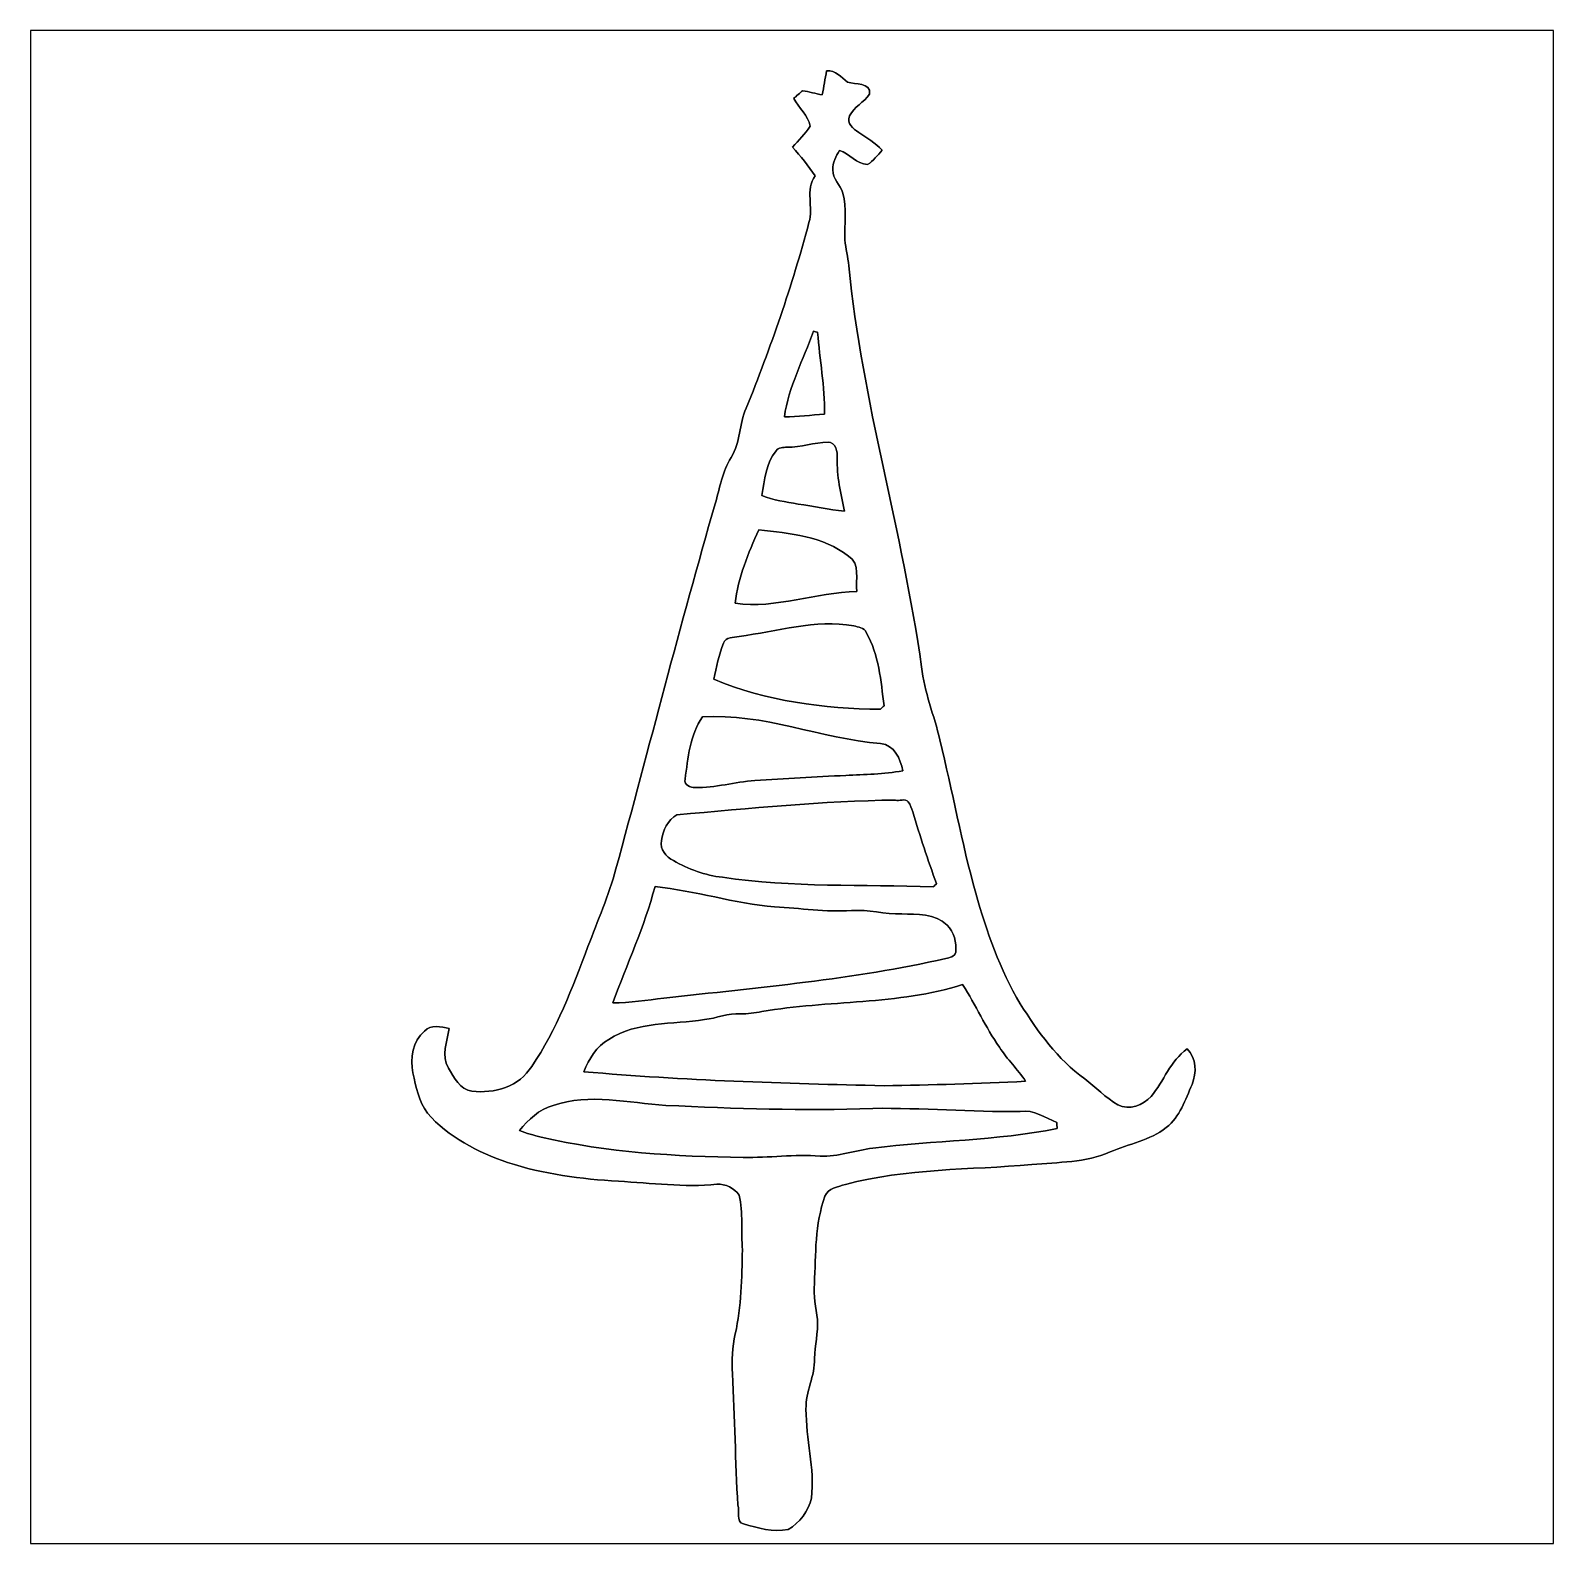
# Model space of a CAD drawing. Header units: centimetres. Extents: x -16.8 to 16.8, y -16.7 to 16.7.
import ezdxf

# ---------------------------------------------------------------- set-up
doc = ezdxf.new("R2010")
doc.units = ezdxf.units.CM
doc.header["$MEASUREMENT"] = 0
doc.layers.add('Layer 1', color=7, linetype='Continuous')

msp = doc.modelspace()

# ---------------------------------------------------------------- linework, layer by layer
at = {"layer": 'Layer 1', "color": 7}
for points, knots in [([(-16.77458, 16.66875), (-16.77458, 16.66875), (16.77458, 16.66875), (16.77458, 16.66875), (16.77458, 16.66875), (16.77458, 16.66875), (16.77458, -16.66875), (16.77458, -16.66875), (16.77458, -16.66875), (16.77458, -16.66875), (-16.77458, -16.66875), (-16.77458, -16.66875), (-16.77458, -16.66875), (-16.77458, -16.66875), (-16.77458, 16.66875), (-16.77458, 16.66875), (-16.77458, 16.66875), (-16.77458, 16.66875), (-16.77458, 16.66875), (-16.77458, 16.66875)], [0, 0, 0, 0, 0.16666667, 0.16666667, 0.16666667, 0.16666667, 0.33333333, 0.33333333, 0.33333333, 0.33333333, 0.5, 0.5, 0.5, 0.5, 0.66666667, 0.66666667, 0.66666667, 0.66666667, 1, 1, 1, 1]), ([(0.76235, 15.78046), (0.72672, 15.60371), (0.70238, 15.42521), (0.66322, 15.24917), (0.66322, 15.24917), (0.51999, 15.28022), (0.37712, 15.31479), (0.23319, 15.3416), (0.23319, 15.3416), (0.1845, 15.29891), (0.08714, 15.21354), (0.0381, 15.17086), (0.0381, 15.17086), (0.15205, 14.96307), (0.35243, 14.79515), (0.40181, 14.55879), (0.40181, 14.55879), (0.29245, 14.38875), (0.13864, 14.25116), (0.01129, 14.09488), (0.01129, 14.09488), (0.19579, 13.89874), (0.36195, 13.68707), (0.51153, 13.46306), (0.51153, 13.46306), (0.2854, 13.1572), (0.47766, 12.77267), (0.3743, 12.43753), (0.3743, 12.43753), (0.00106, 11.04547), (-0.46849, 9.68022), (-1.00894, 8.34496), (-1.00894, 8.34496), (-1.16558, 7.99782), (-1.13065, 7.58931), (-1.34091, 7.26334), (-1.34091, 7.26334), (-1.53494, 6.95219), (-1.5875, 6.58389), (-1.69228, 6.23888), (-1.69228, 6.23888), (-2.4638, 3.56976), (-3.14784, 0.87665), (-3.87809, -1.8034), (-3.87809, -1.8034), (-4.03613, -2.38972), (-4.2799, -2.94711), (-4.49368, -3.51402), (-4.49368, -3.51402), (-4.84188, -4.42242), (-5.17772, -5.34917), (-5.7337, -6.15527), (-5.7337, -6.15527), (-5.99546, -6.59765), (-6.56555, -6.76487), (-7.05097, -6.70101), (-7.05097, -6.70101), (-7.31379, -6.66397), (-7.4489, -6.39904), (-7.56849, -6.1916), (-7.56849, -6.1916), (-7.72936, -5.92067), (-7.59883, -5.60634), (-7.55227, -5.32412), (-7.55227, -5.32412), (-7.73148, -5.28602), (-7.95232, -5.22534), (-8.09625, -5.37986), (-8.09625, -5.37986), (-8.35484, -5.59611), (-8.41551, -5.98135), (-8.35096, -6.29955), (-8.35096, -6.29955), (-8.28463, -6.60329), (-8.22184, -6.93032), (-8.0324, -7.18573), (-8.0324, -7.18573), (-7.56638, -7.71349), (-6.92185, -8.04862), (-6.26392, -8.27405), (-6.26392, -8.27405), (-5.47476, -8.52946), (-4.6482, -8.63741), (-3.8227, -8.68715), (-3.8227, -8.68715), (-3.10056, -8.72349), (-2.37737, -8.82721), (-1.65382, -8.75242), (-1.65382, -8.75242), (-1.4672, -8.74077), (-1.26965, -8.83849), (-1.16417, -8.99125), (-1.16417, -8.99125), (-1.07421, -9.38565), (-1.11866, -9.79629), (-1.09326, -10.1981), (-1.09326, -10.1981), (-1.10102, -10.81758), (-1.11443, -11.4427), (-1.24989, -12.05054), (-1.24989, -12.05054), (-1.32151, -12.33734), (-1.32891, -12.63368), (-1.31163, -12.92825), (-1.31163, -12.92825), (-1.26224, -13.89309), (-1.24636, -14.85935), (-1.19345, -15.8242), (-1.19345, -15.8242), (-1.14018, -15.94062), (-1.24319, -16.1925), (-1.07103, -16.23519), (-1.07103, -16.23519), (-0.75177, -16.33008), (-0.41451, -16.42569), (-0.08079, -16.35725), (-0.08079, -16.35725), (0.16792, -16.2112), (0.36371, -15.95261), (0.42721, -15.66933), (0.42721, -15.66933), (0.50518, -15.01034), (0.30621, -14.3637), (0.30798, -13.70718), (0.30798, -13.70718), (0.29739, -13.32195), (0.51223, -12.97658), (0.49354, -12.59134), (0.49354, -12.59134), (0.50624, -12.30418), (0.5715, -12.02055), (0.5648, -11.73268), (0.5648, -11.73268), (0.52035, -11.47057), (0.47696, -11.20704), (0.49283, -10.93964), (0.49283, -10.93964), (0.52388, -10.29652), (0.50341, -9.63013), (0.72531, -9.01524), (0.72531, -9.01524), (0.79093, -8.82932), (1.02059, -8.81345), (1.17792, -8.7563), (1.17792, -8.7563), (2.51672, -8.39787), (3.91478, -8.43774), (5.28532, -8.31956), (5.28532, -8.31956), (5.86317, -8.25888), (6.46889, -8.28393), (7.01005, -8.04122), (7.01005, -8.04122), (7.42033, -7.85883), (7.88564, -7.78933), (8.24547, -7.50429), (8.24547, -7.50429), (8.5411, -7.26299), (8.67092, -6.89363), (8.81098, -6.55179), (8.81098, -6.55179), (8.91575, -6.29779), (8.91364, -5.97076), (8.70409, -5.7718), (8.70409, -5.7718), (8.33649, -6.03285), (8.18903, -6.48123), (7.91104, -6.81814), (7.91104, -6.81814), (7.72866, -7.00828), (7.43303, -7.13811), (7.17903, -7.00264), (7.17903, -7.00264), (6.90915, -6.84706), (6.69572, -6.61494), (6.44878, -6.42796), (6.44878, -6.42796), (5.84906, -6.00357), (5.41726, -5.39115), (5.0292, -4.77908), (5.0292, -4.77908), (4.578, -4.02308), (4.28484, -3.18558), (4.04742, -2.34139), (4.04742, -2.34139), (3.73909, -1.22626), (3.5306, -0.08714), (3.25861, 1.03681), (3.25861, 1.03681), (3.13337, 1.57621), (2.91218, 2.09303), (2.85221, 2.64689), (2.85221, 2.64689), (2.44158, 5.61446), (1.53882, 8.49665), (1.25307, 11.48397), (1.25307, 11.48397), (1.22837, 11.67447), (1.18463, 11.86215), (1.16311, 12.05301), (1.16311, 12.05301), (1.14618, 12.39661), (1.21991, 12.7508), (1.12042, 13.08664), (1.12042, 13.08664), (1.06292, 13.26586), (0.89359, 13.3985), (0.90064, 13.59994), (0.90064, 13.59994), (0.89323, 13.75692), (0.96626, 13.89556), (1.04422, 14.02433), (1.04422, 14.02433), (1.26965, 13.95518), (1.42064, 13.72306), (1.66511, 13.71318), (1.66511, 13.71318), (1.79211, 13.79573), (1.88454, 13.92061), (1.98614, 14.03138), (1.98614, 14.03138), (1.83233, 14.18519), (1.65347, 14.30867), (1.46861, 14.42156), (1.46861, 14.42156), (1.35361, 14.50446), (1.19909, 14.61664), (1.264, 14.78562), (1.264, 14.78562), (1.36772, 14.98071), (1.5815, 15.08795), (1.70991, 15.26399), (1.70991, 15.26399), (1.73743, 15.53633), (1.38818, 15.47036), (1.22414, 15.52857), (1.22414, 15.52857), (1.08267, 15.63441), (0.9592, 15.79492), (0.76235, 15.78046)], [0, 0, 0, 0, 0.01639344, 0.01639344, 0.01639344, 0.01639344, 0.03278689, 0.03278689, 0.03278689, 0.03278689, 0.04918033, 0.04918033, 0.04918033, 0.04918033, 0.06557377, 0.06557377, 0.06557377, 0.06557377, 0.08196721, 0.08196721, 0.08196721, 0.08196721, 0.09836066, 0.09836066, 0.09836066, 0.09836066, 0.1147541, 0.1147541, 0.1147541, 0.1147541, 0.13114754, 0.13114754, 0.13114754, 0.13114754, 0.14754098, 0.14754098, 0.14754098, 0.14754098, 0.16393443, 0.16393443, 0.16393443, 0.16393443, 0.18032787, 0.18032787, 0.18032787, 0.18032787, 0.19672131, 0.19672131, 0.19672131, 0.19672131, 0.21311475, 0.21311475, 0.21311475, 0.21311475, 0.2295082, 0.2295082, 0.2295082, 0.2295082, 0.24590164, 0.24590164, 0.24590164, 0.24590164, 0.26229508, 0.26229508, 0.26229508, 0.26229508, 0.27868852, 0.27868852, 0.27868852, 0.27868852, 0.29508197, 0.29508197, 0.29508197, 0.29508197, 0.31147541, 0.31147541, 0.31147541, 0.31147541, 0.32786885, 0.32786885, 0.32786885, 0.32786885, 0.3442623, 0.3442623, 0.3442623, 0.3442623, 0.36065574, 0.36065574, 0.36065574, 0.36065574, 0.37704918, 0.37704918, 0.37704918, 0.37704918, 0.39344262, 0.39344262, 0.39344262, 0.39344262, 0.40983607, 0.40983607, 0.40983607, 0.40983607, 0.42622951, 0.42622951, 0.42622951, 0.42622951, 0.44262295, 0.44262295, 0.44262295, 0.44262295, 0.45901639, 0.45901639, 0.45901639, 0.45901639, 0.47540984, 0.47540984, 0.47540984, 0.47540984, 0.49180328, 0.49180328, 0.49180328, 0.49180328, 0.50819672, 0.50819672, 0.50819672, 0.50819672, 0.52459016, 0.52459016, 0.52459016, 0.52459016, 0.54098361, 0.54098361, 0.54098361, 0.54098361, 0.55737705, 0.55737705, 0.55737705, 0.55737705, 0.57377049, 0.57377049, 0.57377049, 0.57377049, 0.59016393, 0.59016393, 0.59016393, 0.59016393, 0.60655738, 0.60655738, 0.60655738, 0.60655738, 0.62295082, 0.62295082, 0.62295082, 0.62295082, 0.63934426, 0.63934426, 0.63934426, 0.63934426, 0.6557377, 0.6557377, 0.6557377, 0.6557377, 0.67213115, 0.67213115, 0.67213115, 0.67213115, 0.68852459, 0.68852459, 0.68852459, 0.68852459, 0.70491803, 0.70491803, 0.70491803, 0.70491803, 0.72131148, 0.72131148, 0.72131148, 0.72131148, 0.73770492, 0.73770492, 0.73770492, 0.73770492, 0.75409836, 0.75409836, 0.75409836, 0.75409836, 0.7704918, 0.7704918, 0.7704918, 0.7704918, 0.78688525, 0.78688525, 0.78688525, 0.78688525, 0.80327869, 0.80327869, 0.80327869, 0.80327869, 0.81967213, 0.81967213, 0.81967213, 0.81967213, 0.83606557, 0.83606557, 0.83606557, 0.83606557, 0.85245902, 0.85245902, 0.85245902, 0.85245902, 0.86885246, 0.86885246, 0.86885246, 0.86885246, 0.8852459, 0.8852459, 0.8852459, 0.8852459, 0.90163934, 0.90163934, 0.90163934, 0.90163934, 0.91803279, 0.91803279, 0.91803279, 0.91803279, 0.93442623, 0.93442623, 0.93442623, 0.93442623, 0.95081967, 0.95081967, 0.95081967, 0.95081967, 0.96721311, 0.96721311, 0.96721311, 0.96721311, 1, 1, 1, 1]), ([(0.47449, 10.04147), (0.49671, 10.03582), (0.54187, 10.02418), (0.56409, 10.01854), (0.56409, 10.01854), (0.61242, 9.41811), (0.72037, 8.82191), (0.71931, 8.21761), (0.71931, 8.21761), (0.42369, 8.19256), (0.12806, 8.16222), (-0.16863, 8.15552), (-0.16863, 8.15552), (-0.07479, 8.82015), (0.25153, 9.41599), (0.47449, 10.04147)], [0, 0, 0, 0, 0.2, 0.2, 0.2, 0.2, 0.4, 0.4, 0.4, 0.4, 0.6, 0.6, 0.6, 0.6, 1, 1, 1, 1]), ([(-0.10936, 7.48771), (0.1965, 7.48347), (0.4893, 7.59037), (0.79375, 7.59989), (0.79375, 7.59989), (0.95673, 7.59178), (1.01424, 7.38329), (0.99413, 7.24994), (0.99413, 7.24994), (0.98531, 6.85059), (1.07315, 6.46183), (1.15605, 6.07413), (1.15605, 6.07413), (0.81245, 6.10835), (0.47484, 6.18278), (0.13406, 6.23499), (0.13406, 6.23499), (-0.13406, 6.28403), (-0.41169, 6.31261), (-0.66322, 6.42373), (-0.66322, 6.42373), (-0.60643, 6.76275), (-0.57538, 7.12787), (-0.35031, 7.40657), (-0.35031, 7.40657), (-0.2981, 7.48594), (-0.19297, 7.4803), (-0.10936, 7.48771)], [0, 0, 0, 0, 0.125, 0.125, 0.125, 0.125, 0.25, 0.25, 0.25, 0.25, 0.375, 0.375, 0.375, 0.375, 0.5, 0.5, 0.5, 0.5, 0.625, 0.625, 0.625, 0.625, 0.75, 0.75, 0.75, 0.75, 1, 1, 1, 1]), ([(-0.7306, 5.66773), (-0.05115, 5.588), (0.68615, 5.52838), (1.24354, 5.08811), (1.24354, 5.08811), (1.51412, 4.9209), (1.39347, 4.56318), (1.42452, 4.30459), (1.42452, 4.30459), (0.52282, 4.29683), (-0.34502, 3.91866), (-1.25166, 4.04671), (-1.25166, 4.04671), (-1.18357, 4.61292), (-0.96732, 5.15302), (-0.7306, 5.66773)], [0, 0, 0, 0, 0.2, 0.2, 0.2, 0.2, 0.4, 0.4, 0.4, 0.4, 0.6, 0.6, 0.6, 0.6, 1, 1, 1, 1]), ([(-1.16628, 3.31682), (-0.32914, 3.42583), (0.50906, 3.69817), (1.35961, 3.55141), (1.35961, 3.55141), (1.45979, 3.5239), (1.58962, 3.5112), (1.63689, 3.40219), (1.63689, 3.40219), (1.91452, 2.91112), (1.95792, 2.33927), (2.02812, 1.79105), (2.02812, 1.79105), (2.00096, 1.76495), (1.97414, 1.73849), (1.94769, 1.71133), (1.94769, 1.71133), (0.69991, 1.72826), (-0.56727, 1.88913), (-1.72508, 2.37596), (-1.72508, 2.37596), (-1.66405, 2.64301), (-1.60726, 2.91359), (-1.50671, 3.169), (-1.50671, 3.169), (-1.46226, 3.31294), (-1.28799, 3.28824), (-1.16628, 3.31682)], [0, 0, 0, 0, 0.125, 0.125, 0.125, 0.125, 0.25, 0.25, 0.25, 0.25, 0.375, 0.375, 0.375, 0.375, 0.5, 0.5, 0.5, 0.5, 0.625, 0.625, 0.625, 0.625, 0.75, 0.75, 0.75, 0.75, 1, 1, 1, 1]), ([(-1.97168, 1.5434), (-0.62794, 1.63513), (0.63006, 1.06398), (1.95263, 0.95603), (1.95263, 0.95603), (2.25072, 0.92781), (2.3943, 0.61842), (2.4384, 0.35666), (2.4384, 0.35666), (2.02459, 0.2794), (1.60196, 0.27446), (1.18286, 0.25541), (1.18286, 0.25541), (0.51576, 0.22154), (-0.15134, 0.18768), (-0.81774, 0.14323), (-0.81774, 0.14323), (-1.25906, 0.11077), (-1.68945, -0.01729), (-2.13395, -0.01341), (-2.13395, -0.01341), (-2.23908, -0.0127), (-2.38266, 0.04057), (-2.35409, 0.17039), (-2.35409, 0.17039), (-2.28953, 0.63994), (-2.25566, 1.14371), (-1.97168, 1.5434)], [0, 0, 0, 0, 0.125, 0.125, 0.125, 0.125, 0.25, 0.25, 0.25, 0.25, 0.375, 0.375, 0.375, 0.375, 0.5, 0.5, 0.5, 0.5, 0.625, 0.625, 0.625, 0.625, 0.75, 0.75, 0.75, 0.75, 1, 1, 1, 1]), ([(2.27753, -0.28646), (2.34844, -0.32244), (2.49978, -0.23989), (2.56187, -0.32808), (2.56187, -0.32808), (2.61091, -0.39264), (2.63596, -0.47131), (2.661, -0.54786), (2.661, -0.54786), (2.81764, -1.08021), (2.99226, -1.60726), (3.18417, -2.12831), (3.18417, -2.12831), (3.16054, -2.1523), (3.1369, -2.17664), (3.11397, -2.20098), (3.11397, -2.20098), (1.56422, -2.14454), (0.00423, -2.21827), (-1.53423, -1.99002), (-1.53423, -1.99002), (-1.91523, -1.94416), (-2.28036, -1.80975), (-2.61338, -1.62278), (-2.61338, -1.62278), (-2.76895, -1.53317), (-2.91924, -1.38359), (-2.87549, -1.18181), (-2.87549, -1.18181), (-2.84762, -0.96485), (-2.73579, -0.71226), (-2.534, -0.61207), (-2.534, -0.61207), (-0.93345, -0.46955), (0.66922, -0.31186), (2.27753, -0.28646)], [0, 0, 0, 0, 0.1, 0.1, 0.1, 0.1, 0.2, 0.2, 0.2, 0.2, 0.3, 0.3, 0.3, 0.3, 0.4, 0.4, 0.4, 0.4, 0.5, 0.5, 0.5, 0.5, 0.6, 0.6, 0.6, 0.6, 0.7, 0.7, 0.7, 0.7, 0.8, 0.8, 0.8, 0.8, 1, 1, 1, 1]), ([(-3.01731, -2.19216), (-2.13043, -2.28776), (-1.27247, -2.56399), (-0.38206, -2.63878), (-0.38206, -2.63878), (0.18133, -2.67123), (0.7433, -2.7626), (1.30881, -2.72098), (1.30881, -2.72098), (1.68099, -2.69699), (2.04399, -2.80388), (2.41618, -2.79576), (2.41618, -2.79576), (2.75308, -2.81234), (3.15313, -2.78165), (3.41454, -3.0413), (3.41454, -3.0413), (3.5814, -3.18982), (3.62056, -3.42935), (3.60574, -3.64102), (3.60574, -3.64102), (3.58528, -3.74086), (3.4731, -3.75708), (3.39125, -3.77966), (3.39125, -3.77966), (1.34796, -4.24145), (-0.74366, -4.41678), (-2.82081, -4.65314), (-2.82081, -4.65314), (-3.19617, -4.69265), (-3.56976, -4.75827), (-3.94794, -4.7565), (-3.94794, -4.7565), (-3.62938, -3.9049), (-3.25473, -3.07269), (-3.01731, -2.19216)], [0, 0, 0, 0, 0.1, 0.1, 0.1, 0.1, 0.2, 0.2, 0.2, 0.2, 0.3, 0.3, 0.3, 0.3, 0.4, 0.4, 0.4, 0.4, 0.5, 0.5, 0.5, 0.5, 0.6, 0.6, 0.6, 0.6, 0.7, 0.7, 0.7, 0.7, 0.8, 0.8, 0.8, 0.8, 1, 1, 1, 1]), ([(-0.66322, -4.94841), (0.80257, -4.69159), (2.32692, -4.80695), (3.7592, -4.35469), (3.7592, -4.35469), (4.04918, -4.80201), (4.26191, -5.29555), (4.56882, -5.73264), (4.56882, -5.73264), (4.73957, -5.99828), (4.97099, -6.21877), (5.14526, -6.48194), (5.14526, -6.48194), (4.10739, -6.54121), (3.06776, -6.56378), (2.02847, -6.58107), (2.02847, -6.58107), (-0.17674, -6.53486), (-2.38443, -6.46501), (-4.58223, -6.2738), (-4.58223, -6.2738), (-4.47358, -5.99228), (-4.30706, -5.71324), (-4.03472, -5.56366), (-4.03472, -5.56366), (-3.41277, -5.15691), (-2.63031, -5.23557), (-1.92793, -5.1248), (-1.92793, -5.1248), (-1.66088, -5.0987), (-1.40441, -4.97487), (-1.13312, -4.99886), (-1.13312, -4.99886), (-0.97473, -5.00768), (-0.8188, -4.97205), (-0.66322, -4.94841)], [0, 0, 0, 0, 0.1, 0.1, 0.1, 0.1, 0.2, 0.2, 0.2, 0.2, 0.3, 0.3, 0.3, 0.3, 0.4, 0.4, 0.4, 0.4, 0.5, 0.5, 0.5, 0.5, 0.6, 0.6, 0.6, 0.6, 0.7, 0.7, 0.7, 0.7, 0.8, 0.8, 0.8, 0.8, 1, 1, 1, 1]), ([(-5.26203, -7.01992), (-4.45558, -6.73382), (-3.60468, -6.9656), (-2.78059, -7.01499), (-2.78059, -7.01499), (-1.26118, -7.08272), (0.2607, -7.14304), (1.78118, -7.08096), (1.78118, -7.08096), (2.86385, -7.06861), (3.94511, -7.16245), (5.02814, -7.14975), (5.02814, -7.14975), (5.32447, -7.10389), (5.57671, -7.28521), (5.8353, -7.39458), (5.8353, -7.39458), (5.836, -7.43832), (5.83706, -7.48206), (5.83847, -7.52616), (5.83847, -7.52616), (4.50074, -7.79357), (3.13161, -7.7851), (1.78259, -7.95867), (1.78259, -7.95867), (1.39171, -7.99924), (1.01529, -8.15693), (0.61807, -8.13223), (0.61807, -8.13223), (0.05362, -8.08849), (-0.51118, -8.17104), (-1.07597, -8.16151), (-1.07597, -8.16151), (-2.56716, -8.13964), (-4.06859, -8.05462), (-5.52485, -7.71419), (-5.52485, -7.71419), (-5.68643, -7.67115), (-5.8487, -7.63376), (-6.00357, -7.57096), (-6.00357, -7.57096), (-5.80566, -7.33143), (-5.57142, -7.10071), (-5.26203, -7.01992)], [0, 0, 0, 0, 0.08333333, 0.08333333, 0.08333333, 0.08333333, 0.16666667, 0.16666667, 0.16666667, 0.16666667, 0.25, 0.25, 0.25, 0.25, 0.33333333, 0.33333333, 0.33333333, 0.33333333, 0.41666667, 0.41666667, 0.41666667, 0.41666667, 0.5, 0.5, 0.5, 0.5, 0.58333333, 0.58333333, 0.58333333, 0.58333333, 0.66666667, 0.66666667, 0.66666667, 0.66666667, 0.75, 0.75, 0.75, 0.75, 0.83333333, 0.83333333, 0.83333333, 0.83333333, 1, 1, 1, 1])]:
    msp.add_open_spline(points, degree=3, knots=knots, dxfattribs=at)
at = {"layer": 'Layer 1', "color": 250}
for points, knots in [([(0.76235, 15.78046), (0.9592, 15.79492), (1.08267, 15.63441), (1.22414, 15.52857), (1.22414, 15.52857), (1.38818, 15.47036), (1.73743, 15.53633), (1.70991, 15.26399), (1.70991, 15.26399), (1.5815, 15.08795), (1.36772, 14.98071), (1.264, 14.78562), (1.264, 14.78562), (1.19909, 14.61664), (1.35361, 14.50446), (1.46861, 14.42156), (1.46861, 14.42156), (1.65347, 14.30867), (1.83233, 14.18519), (1.98614, 14.03138), (1.98614, 14.03138), (1.88454, 13.92061), (1.79211, 13.79573), (1.66511, 13.71318), (1.66511, 13.71318), (1.42064, 13.72306), (1.26965, 13.95518), (1.04422, 14.02433), (1.04422, 14.02433), (0.96626, 13.89556), (0.89323, 13.75692), (0.90064, 13.59994), (0.90064, 13.59994), (0.89359, 13.3985), (1.06292, 13.26586), (1.12042, 13.08664), (1.12042, 13.08664), (1.21991, 12.7508), (1.14618, 12.39661), (1.16311, 12.05301), (1.16311, 12.05301), (1.18463, 11.86215), (1.22837, 11.67447), (1.25307, 11.48397), (1.25307, 11.48397), (1.53882, 8.49665), (2.44158, 5.61446), (2.85221, 2.64689), (2.85221, 2.64689), (2.91218, 2.09303), (3.13337, 1.57621), (3.25861, 1.03681), (3.25861, 1.03681), (3.5306, -0.08714), (3.73909, -1.22626), (4.04742, -2.34139), (4.04742, -2.34139), (4.28484, -3.18558), (4.578, -4.02308), (5.0292, -4.77908), (5.0292, -4.77908), (5.41726, -5.39115), (5.84906, -6.00357), (6.44878, -6.42796), (6.44878, -6.42796), (6.69572, -6.61494), (6.90915, -6.84706), (7.17903, -7.00264), (7.17903, -7.00264), (7.43303, -7.13811), (7.72866, -7.00828), (7.91104, -6.81814), (7.91104, -6.81814), (8.18903, -6.48123), (8.33649, -6.03285), (8.70409, -5.7718), (8.70409, -5.7718), (8.91364, -5.97076), (8.91575, -6.29779), (8.81098, -6.55179), (8.81098, -6.55179), (8.67092, -6.89363), (8.5411, -7.26299), (8.24547, -7.50429), (8.24547, -7.50429), (7.88564, -7.78933), (7.42033, -7.85883), (7.01005, -8.04122), (7.01005, -8.04122), (6.46889, -8.28393), (5.86317, -8.25888), (5.28532, -8.31956), (5.28532, -8.31956), (3.91478, -8.43774), (2.51672, -8.39787), (1.17792, -8.7563), (1.17792, -8.7563), (1.02059, -8.81345), (0.79093, -8.82932), (0.72531, -9.01524), (0.72531, -9.01524), (0.50341, -9.63013), (0.52388, -10.29652), (0.49283, -10.93964), (0.49283, -10.93964), (0.47696, -11.20704), (0.52035, -11.47057), (0.5648, -11.73268), (0.5648, -11.73268), (0.5715, -12.02055), (0.50624, -12.30418), (0.49354, -12.59134), (0.49354, -12.59134), (0.51223, -12.97658), (0.29739, -13.32195), (0.30798, -13.70718), (0.30798, -13.70718), (0.30621, -14.3637), (0.50518, -15.01034), (0.42721, -15.66933), (0.42721, -15.66933), (0.36371, -15.95261), (0.16792, -16.2112), (-0.08079, -16.35725), (-0.08079, -16.35725), (-0.41451, -16.42569), (-0.75177, -16.33008), (-1.07103, -16.23519), (-1.07103, -16.23519), (-1.24319, -16.1925), (-1.14018, -15.94062), (-1.19345, -15.8242), (-1.19345, -15.8242), (-1.24636, -14.85935), (-1.26224, -13.89309), (-1.31163, -12.92825), (-1.31163, -12.92825), (-1.32891, -12.63368), (-1.32151, -12.33734), (-1.24989, -12.05054), (-1.24989, -12.05054), (-1.11443, -11.4427), (-1.10102, -10.81758), (-1.09326, -10.1981), (-1.09326, -10.1981), (-1.11866, -9.79629), (-1.07421, -9.38565), (-1.16417, -8.99125), (-1.16417, -8.99125), (-1.26965, -8.83849), (-1.4672, -8.74077), (-1.65382, -8.75242), (-1.65382, -8.75242), (-2.37737, -8.82721), (-3.10056, -8.72349), (-3.8227, -8.68715), (-3.8227, -8.68715), (-4.6482, -8.63741), (-5.47476, -8.52946), (-6.26392, -8.27405), (-6.26392, -8.27405), (-6.92185, -8.04862), (-7.56638, -7.71349), (-8.0324, -7.18573), (-8.0324, -7.18573), (-8.22184, -6.93032), (-8.28463, -6.60329), (-8.35096, -6.29955), (-8.35096, -6.29955), (-8.41551, -5.98135), (-8.35484, -5.59611), (-8.09625, -5.37986), (-8.09625, -5.37986), (-7.95232, -5.22534), (-7.73148, -5.28602), (-7.55227, -5.32412), (-7.55227, -5.32412), (-7.59883, -5.60634), (-7.72936, -5.92067), (-7.56849, -6.1916), (-7.56849, -6.1916), (-7.4489, -6.39904), (-7.31379, -6.66397), (-7.05097, -6.70101), (-7.05097, -6.70101), (-6.56555, -6.76487), (-5.99546, -6.59765), (-5.7337, -6.15527), (-5.7337, -6.15527), (-5.17772, -5.34917), (-4.84188, -4.42242), (-4.49368, -3.51402), (-4.49368, -3.51402), (-4.2799, -2.94711), (-4.03613, -2.38972), (-3.87809, -1.8034), (-3.87809, -1.8034), (-3.14784, 0.87665), (-2.4638, 3.56976), (-1.69228, 6.23888), (-1.69228, 6.23888), (-1.5875, 6.58389), (-1.53494, 6.95219), (-1.34091, 7.26334), (-1.34091, 7.26334), (-1.13065, 7.58931), (-1.16558, 7.99782), (-1.00894, 8.34496), (-1.00894, 8.34496), (-0.46849, 9.68022), (0.00106, 11.04547), (0.3743, 12.43753), (0.3743, 12.43753), (0.47766, 12.77267), (0.2854, 13.1572), (0.51153, 13.46306), (0.51153, 13.46306), (0.36195, 13.68707), (0.19579, 13.89874), (0.01129, 14.09488), (0.01129, 14.09488), (0.13864, 14.25116), (0.29245, 14.38875), (0.40181, 14.55879), (0.40181, 14.55879), (0.35243, 14.79515), (0.15205, 14.96307), (0.0381, 15.17086), (0.0381, 15.17086), (0.08714, 15.21354), (0.1845, 15.29891), (0.23319, 15.3416), (0.23319, 15.3416), (0.37712, 15.31479), (0.51999, 15.28022), (0.66322, 15.24917), (0.66322, 15.24917), (0.70238, 15.42521), (0.72672, 15.60371), (0.76235, 15.78046), (0.76235, 15.78046), (0.76235, 15.78046), (0.76235, 15.78046), (0.76235, 15.78046)], [0, 0, 0, 0, 0.01612903, 0.01612903, 0.01612903, 0.01612903, 0.03225806, 0.03225806, 0.03225806, 0.03225806, 0.0483871, 0.0483871, 0.0483871, 0.0483871, 0.06451613, 0.06451613, 0.06451613, 0.06451613, 0.08064516, 0.08064516, 0.08064516, 0.08064516, 0.09677419, 0.09677419, 0.09677419, 0.09677419, 0.11290323, 0.11290323, 0.11290323, 0.11290323, 0.12903226, 0.12903226, 0.12903226, 0.12903226, 0.14516129, 0.14516129, 0.14516129, 0.14516129, 0.16129032, 0.16129032, 0.16129032, 0.16129032, 0.17741935, 0.17741935, 0.17741935, 0.17741935, 0.19354839, 0.19354839, 0.19354839, 0.19354839, 0.20967742, 0.20967742, 0.20967742, 0.20967742, 0.22580645, 0.22580645, 0.22580645, 0.22580645, 0.24193548, 0.24193548, 0.24193548, 0.24193548, 0.25806452, 0.25806452, 0.25806452, 0.25806452, 0.27419355, 0.27419355, 0.27419355, 0.27419355, 0.29032258, 0.29032258, 0.29032258, 0.29032258, 0.30645161, 0.30645161, 0.30645161, 0.30645161, 0.32258065, 0.32258065, 0.32258065, 0.32258065, 0.33870968, 0.33870968, 0.33870968, 0.33870968, 0.35483871, 0.35483871, 0.35483871, 0.35483871, 0.37096774, 0.37096774, 0.37096774, 0.37096774, 0.38709677, 0.38709677, 0.38709677, 0.38709677, 0.40322581, 0.40322581, 0.40322581, 0.40322581, 0.41935484, 0.41935484, 0.41935484, 0.41935484, 0.43548387, 0.43548387, 0.43548387, 0.43548387, 0.4516129, 0.4516129, 0.4516129, 0.4516129, 0.46774194, 0.46774194, 0.46774194, 0.46774194, 0.48387097, 0.48387097, 0.48387097, 0.48387097, 0.5, 0.5, 0.5, 0.5, 0.51612903, 0.51612903, 0.51612903, 0.51612903, 0.53225806, 0.53225806, 0.53225806, 0.53225806, 0.5483871, 0.5483871, 0.5483871, 0.5483871, 0.56451613, 0.56451613, 0.56451613, 0.56451613, 0.58064516, 0.58064516, 0.58064516, 0.58064516, 0.59677419, 0.59677419, 0.59677419, 0.59677419, 0.61290323, 0.61290323, 0.61290323, 0.61290323, 0.62903226, 0.62903226, 0.62903226, 0.62903226, 0.64516129, 0.64516129, 0.64516129, 0.64516129, 0.66129032, 0.66129032, 0.66129032, 0.66129032, 0.67741935, 0.67741935, 0.67741935, 0.67741935, 0.69354839, 0.69354839, 0.69354839, 0.69354839, 0.70967742, 0.70967742, 0.70967742, 0.70967742, 0.72580645, 0.72580645, 0.72580645, 0.72580645, 0.74193548, 0.74193548, 0.74193548, 0.74193548, 0.75806452, 0.75806452, 0.75806452, 0.75806452, 0.77419355, 0.77419355, 0.77419355, 0.77419355, 0.79032258, 0.79032258, 0.79032258, 0.79032258, 0.80645161, 0.80645161, 0.80645161, 0.80645161, 0.82258065, 0.82258065, 0.82258065, 0.82258065, 0.83870968, 0.83870968, 0.83870968, 0.83870968, 0.85483871, 0.85483871, 0.85483871, 0.85483871, 0.87096774, 0.87096774, 0.87096774, 0.87096774, 0.88709677, 0.88709677, 0.88709677, 0.88709677, 0.90322581, 0.90322581, 0.90322581, 0.90322581, 0.91935484, 0.91935484, 0.91935484, 0.91935484, 0.93548387, 0.93548387, 0.93548387, 0.93548387, 0.9516129, 0.9516129, 0.9516129, 0.9516129, 0.96774194, 0.96774194, 0.96774194, 0.96774194, 1, 1, 1, 1]), ([(0.47449, 10.04147), (0.25153, 9.41599), (-0.07479, 8.82015), (-0.16863, 8.15552), (-0.16863, 8.15552), (0.12806, 8.16222), (0.42369, 8.19256), (0.71931, 8.21761), (0.71931, 8.21761), (0.72037, 8.82191), (0.61242, 9.41811), (0.56409, 10.01854), (0.56409, 10.01854), (0.54187, 10.02418), (0.49671, 10.03582), (0.47449, 10.04147), (0.47449, 10.04147), (0.47449, 10.04147), (0.47449, 10.04147), (0.47449, 10.04147)], [0, 0, 0, 0, 0.16666667, 0.16666667, 0.16666667, 0.16666667, 0.33333333, 0.33333333, 0.33333333, 0.33333333, 0.5, 0.5, 0.5, 0.5, 0.66666667, 0.66666667, 0.66666667, 0.66666667, 1, 1, 1, 1]), ([(-0.10936, 7.48771), (-0.19297, 7.4803), (-0.2981, 7.48594), (-0.35031, 7.40657), (-0.35031, 7.40657), (-0.57538, 7.12787), (-0.60643, 6.76275), (-0.66322, 6.42373), (-0.66322, 6.42373), (-0.41169, 6.31261), (-0.13406, 6.28403), (0.13406, 6.23499), (0.13406, 6.23499), (0.47484, 6.18278), (0.81245, 6.10835), (1.15605, 6.07413), (1.15605, 6.07413), (1.07315, 6.46183), (0.98531, 6.85059), (0.99413, 7.24994), (0.99413, 7.24994), (1.01424, 7.38329), (0.95673, 7.59178), (0.79375, 7.59989), (0.79375, 7.59989), (0.4893, 7.59037), (0.1965, 7.48347), (-0.10936, 7.48771), (-0.10936, 7.48771), (-0.10936, 7.48771), (-0.10936, 7.48771), (-0.10936, 7.48771)], [0, 0, 0, 0, 0.11111111, 0.11111111, 0.11111111, 0.11111111, 0.22222222, 0.22222222, 0.22222222, 0.22222222, 0.33333333, 0.33333333, 0.33333333, 0.33333333, 0.44444444, 0.44444444, 0.44444444, 0.44444444, 0.55555556, 0.55555556, 0.55555556, 0.55555556, 0.66666667, 0.66666667, 0.66666667, 0.66666667, 0.77777778, 0.77777778, 0.77777778, 0.77777778, 1, 1, 1, 1]), ([(-0.7306, 5.66773), (-0.96732, 5.15302), (-1.18357, 4.61292), (-1.25166, 4.04671), (-1.25166, 4.04671), (-0.34502, 3.91866), (0.52282, 4.29683), (1.42452, 4.30459), (1.42452, 4.30459), (1.39347, 4.56318), (1.51412, 4.9209), (1.24354, 5.08811), (1.24354, 5.08811), (0.68615, 5.52838), (-0.05115, 5.588), (-0.7306, 5.66773), (-0.7306, 5.66773), (-0.7306, 5.66773), (-0.7306, 5.66773), (-0.7306, 5.66773)], [0, 0, 0, 0, 0.16666667, 0.16666667, 0.16666667, 0.16666667, 0.33333333, 0.33333333, 0.33333333, 0.33333333, 0.5, 0.5, 0.5, 0.5, 0.66666667, 0.66666667, 0.66666667, 0.66666667, 1, 1, 1, 1]), ([(-1.16628, 3.31682), (-1.28799, 3.28824), (-1.46226, 3.31294), (-1.50671, 3.169), (-1.50671, 3.169), (-1.60726, 2.91359), (-1.66405, 2.64301), (-1.72508, 2.37596), (-1.72508, 2.37596), (-0.56727, 1.88913), (0.69991, 1.72826), (1.94769, 1.71133), (1.94769, 1.71133), (1.97414, 1.73849), (2.00096, 1.76495), (2.02812, 1.79105), (2.02812, 1.79105), (1.95792, 2.33927), (1.91452, 2.91112), (1.63689, 3.40219), (1.63689, 3.40219), (1.58962, 3.5112), (1.45979, 3.5239), (1.35961, 3.55141), (1.35961, 3.55141), (0.50906, 3.69817), (-0.32914, 3.42583), (-1.16628, 3.31682), (-1.16628, 3.31682), (-1.16628, 3.31682), (-1.16628, 3.31682), (-1.16628, 3.31682)], [0, 0, 0, 0, 0.11111111, 0.11111111, 0.11111111, 0.11111111, 0.22222222, 0.22222222, 0.22222222, 0.22222222, 0.33333333, 0.33333333, 0.33333333, 0.33333333, 0.44444444, 0.44444444, 0.44444444, 0.44444444, 0.55555556, 0.55555556, 0.55555556, 0.55555556, 0.66666667, 0.66666667, 0.66666667, 0.66666667, 0.77777778, 0.77777778, 0.77777778, 0.77777778, 1, 1, 1, 1]), ([(-1.97168, 1.5434), (-2.25566, 1.14371), (-2.28953, 0.63994), (-2.35409, 0.17039), (-2.35409, 0.17039), (-2.38266, 0.04057), (-2.23908, -0.0127), (-2.13395, -0.01341), (-2.13395, -0.01341), (-1.68945, -0.01729), (-1.25906, 0.11077), (-0.81774, 0.14323), (-0.81774, 0.14323), (-0.15134, 0.18768), (0.51576, 0.22154), (1.18286, 0.25541), (1.18286, 0.25541), (1.60196, 0.27446), (2.02459, 0.2794), (2.4384, 0.35666), (2.4384, 0.35666), (2.3943, 0.61842), (2.25072, 0.92781), (1.95263, 0.95603), (1.95263, 0.95603), (0.63006, 1.06398), (-0.62794, 1.63513), (-1.97168, 1.5434), (-1.97168, 1.5434), (-1.97168, 1.5434), (-1.97168, 1.5434), (-1.97168, 1.5434)], [0, 0, 0, 0, 0.11111111, 0.11111111, 0.11111111, 0.11111111, 0.22222222, 0.22222222, 0.22222222, 0.22222222, 0.33333333, 0.33333333, 0.33333333, 0.33333333, 0.44444444, 0.44444444, 0.44444444, 0.44444444, 0.55555556, 0.55555556, 0.55555556, 0.55555556, 0.66666667, 0.66666667, 0.66666667, 0.66666667, 0.77777778, 0.77777778, 0.77777778, 0.77777778, 1, 1, 1, 1]), ([(2.27753, -0.28646), (0.66922, -0.31186), (-0.93345, -0.46955), (-2.534, -0.61207), (-2.534, -0.61207), (-2.73579, -0.71226), (-2.84762, -0.96485), (-2.87549, -1.18181), (-2.87549, -1.18181), (-2.91924, -1.38359), (-2.76895, -1.53317), (-2.61338, -1.62278), (-2.61338, -1.62278), (-2.28036, -1.80975), (-1.91523, -1.94416), (-1.53423, -1.99002), (-1.53423, -1.99002), (0.00423, -2.21827), (1.56422, -2.14454), (3.11397, -2.20098), (3.11397, -2.20098), (3.1369, -2.17664), (3.16054, -2.1523), (3.18417, -2.12831), (3.18417, -2.12831), (2.99226, -1.60726), (2.81764, -1.08021), (2.661, -0.54786), (2.661, -0.54786), (2.63596, -0.47131), (2.61091, -0.39264), (2.56187, -0.32808), (2.56187, -0.32808), (2.49978, -0.23989), (2.34844, -0.32244), (2.27753, -0.28646), (2.27753, -0.28646), (2.27753, -0.28646), (2.27753, -0.28646), (2.27753, -0.28646)], [0, 0, 0, 0, 0.09090909, 0.09090909, 0.09090909, 0.09090909, 0.18181818, 0.18181818, 0.18181818, 0.18181818, 0.27272727, 0.27272727, 0.27272727, 0.27272727, 0.36363636, 0.36363636, 0.36363636, 0.36363636, 0.45454545, 0.45454545, 0.45454545, 0.45454545, 0.54545455, 0.54545455, 0.54545455, 0.54545455, 0.63636364, 0.63636364, 0.63636364, 0.63636364, 0.72727273, 0.72727273, 0.72727273, 0.72727273, 0.81818182, 0.81818182, 0.81818182, 0.81818182, 1, 1, 1, 1]), ([(-3.01731, -2.19216), (-3.25473, -3.07269), (-3.62938, -3.9049), (-3.94794, -4.7565), (-3.94794, -4.7565), (-3.56976, -4.75827), (-3.19617, -4.69265), (-2.82081, -4.65314), (-2.82081, -4.65314), (-0.74366, -4.41678), (1.34796, -4.24145), (3.39125, -3.77966), (3.39125, -3.77966), (3.4731, -3.75708), (3.58528, -3.74086), (3.60574, -3.64102), (3.60574, -3.64102), (3.62056, -3.42935), (3.5814, -3.18982), (3.41454, -3.0413), (3.41454, -3.0413), (3.15313, -2.78165), (2.75308, -2.81234), (2.41618, -2.79576), (2.41618, -2.79576), (2.04399, -2.80388), (1.68099, -2.69699), (1.30881, -2.72098), (1.30881, -2.72098), (0.7433, -2.7626), (0.18133, -2.67123), (-0.38206, -2.63878), (-0.38206, -2.63878), (-1.27247, -2.56399), (-2.13043, -2.28776), (-3.01731, -2.19216), (-3.01731, -2.19216), (-3.01731, -2.19216), (-3.01731, -2.19216), (-3.01731, -2.19216)], [0, 0, 0, 0, 0.09090909, 0.09090909, 0.09090909, 0.09090909, 0.18181818, 0.18181818, 0.18181818, 0.18181818, 0.27272727, 0.27272727, 0.27272727, 0.27272727, 0.36363636, 0.36363636, 0.36363636, 0.36363636, 0.45454545, 0.45454545, 0.45454545, 0.45454545, 0.54545455, 0.54545455, 0.54545455, 0.54545455, 0.63636364, 0.63636364, 0.63636364, 0.63636364, 0.72727273, 0.72727273, 0.72727273, 0.72727273, 0.81818182, 0.81818182, 0.81818182, 0.81818182, 1, 1, 1, 1]), ([(-0.66322, -4.94841), (-0.8188, -4.97205), (-0.97473, -5.00768), (-1.13312, -4.99886), (-1.13312, -4.99886), (-1.40441, -4.97487), (-1.66088, -5.0987), (-1.92793, -5.1248), (-1.92793, -5.1248), (-2.63031, -5.23557), (-3.41277, -5.15691), (-4.03472, -5.56366), (-4.03472, -5.56366), (-4.30706, -5.71324), (-4.47358, -5.99228), (-4.58223, -6.2738), (-4.58223, -6.2738), (-2.38443, -6.46501), (-0.17674, -6.53486), (2.02847, -6.58107), (2.02847, -6.58107), (3.06776, -6.56378), (4.10739, -6.54121), (5.14526, -6.48194), (5.14526, -6.48194), (4.97099, -6.21877), (4.73957, -5.99828), (4.56882, -5.73264), (4.56882, -5.73264), (4.26191, -5.29555), (4.04918, -4.80201), (3.7592, -4.35469), (3.7592, -4.35469), (2.32692, -4.80695), (0.80257, -4.69159), (-0.66322, -4.94841), (-0.66322, -4.94841), (-0.66322, -4.94841), (-0.66322, -4.94841), (-0.66322, -4.94841)], [0, 0, 0, 0, 0.09090909, 0.09090909, 0.09090909, 0.09090909, 0.18181818, 0.18181818, 0.18181818, 0.18181818, 0.27272727, 0.27272727, 0.27272727, 0.27272727, 0.36363636, 0.36363636, 0.36363636, 0.36363636, 0.45454545, 0.45454545, 0.45454545, 0.45454545, 0.54545455, 0.54545455, 0.54545455, 0.54545455, 0.63636364, 0.63636364, 0.63636364, 0.63636364, 0.72727273, 0.72727273, 0.72727273, 0.72727273, 0.81818182, 0.81818182, 0.81818182, 0.81818182, 1, 1, 1, 1]), ([(-5.26203, -7.01992), (-5.57142, -7.10071), (-5.80566, -7.33143), (-6.00357, -7.57096), (-6.00357, -7.57096), (-5.8487, -7.63376), (-5.68643, -7.67115), (-5.52485, -7.71419), (-5.52485, -7.71419), (-4.06859, -8.05462), (-2.56716, -8.13964), (-1.07597, -8.16151), (-1.07597, -8.16151), (-0.51118, -8.17104), (0.05362, -8.08849), (0.61807, -8.13223), (0.61807, -8.13223), (1.01529, -8.15693), (1.39171, -7.99924), (1.78259, -7.95867), (1.78259, -7.95867), (3.13161, -7.7851), (4.50074, -7.79357), (5.83847, -7.52616), (5.83847, -7.52616), (5.83706, -7.48206), (5.836, -7.43832), (5.8353, -7.39458), (5.8353, -7.39458), (5.57671, -7.28521), (5.32447, -7.10389), (5.02814, -7.14975), (5.02814, -7.14975), (3.94511, -7.16245), (2.86385, -7.06861), (1.78118, -7.08096), (1.78118, -7.08096), (0.2607, -7.14304), (-1.26118, -7.08272), (-2.78059, -7.01499), (-2.78059, -7.01499), (-3.60468, -6.9656), (-4.45558, -6.73382), (-5.26203, -7.01992)], [0, 0, 0, 0, 0.08333333, 0.08333333, 0.08333333, 0.08333333, 0.16666667, 0.16666667, 0.16666667, 0.16666667, 0.25, 0.25, 0.25, 0.25, 0.33333333, 0.33333333, 0.33333333, 0.33333333, 0.41666667, 0.41666667, 0.41666667, 0.41666667, 0.5, 0.5, 0.5, 0.5, 0.58333333, 0.58333333, 0.58333333, 0.58333333, 0.66666667, 0.66666667, 0.66666667, 0.66666667, 0.75, 0.75, 0.75, 0.75, 0.83333333, 0.83333333, 0.83333333, 0.83333333, 1, 1, 1, 1])]:
    msp.add_open_spline(points, degree=3, knots=knots, dxfattribs=at)

doc.saveas('drawing.dxf')
